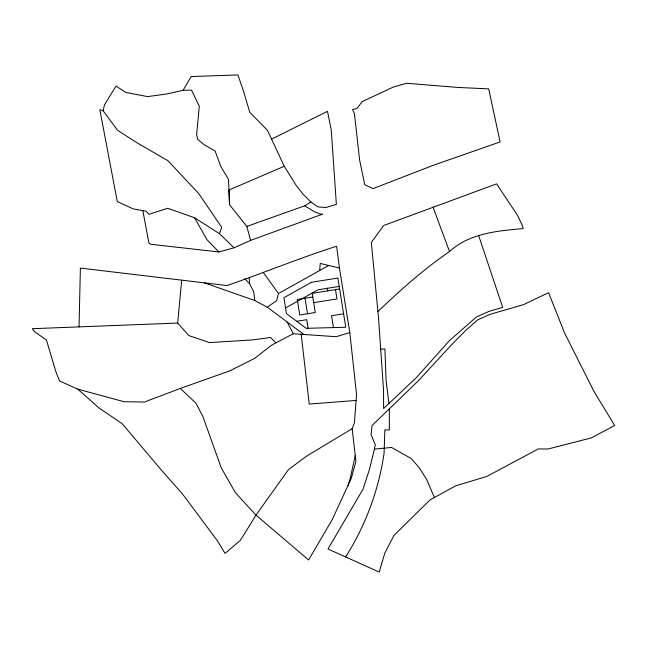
<?xml version="1.0" encoding="UTF-8"?>
<svg xmlns="http://www.w3.org/2000/svg" width="647" height="647" viewBox="0 0 647 647"><rect width="100%" height="100%" fill="white"/><g stroke="black" fill="none" stroke-linecap="round" stroke-linejoin="round"><path stroke-width="0.97" d="M79.047 326.881L80.39 268.084L226.984 285.553C263.652 272.905 299.577 258.048 336.618 246.248L339.457 268.084L349.792 332.598L356.546 394.411L354.435 422.839L352.186 428.694L355.89 461.376L351.305 478.343L332.113 519.8L308.587 559.978L256.002 515.117L235.346 492.618L221.282 467.894L202.899 416.571L196.001 403.218L180.278 388.459L144.459 402.03L124.062 401.714L77.769 389.122L59.581 380.978L55.917 371.871L46.438 340.007L34.453 331.596L32.35 328.692L177.674 323.071L188.787 335.575L209.45 342.595L252.726 339.893L270.559 337.475L275.808 342.87L293.309 333.739L336.125 336.699L349.792 332.598M319.691 270.519L320.208 263.41L339.457 268.084M177.674 323.071L181.678 280.151M355.235 455.553L350.391 477.777L348.013 485.452M374.459 449.091L375.252 444.732L371.071 434.558L372.074 425.516L418.512 380.614L451.525 344.827L466.196 329.994L477.793 319.804L489.957 314.369L523.528 304.624L548.583 292.695L564.467 332.76L593.906 391.306L614.65 425.443L591.374 437.89L547.928 449.034L538.377 448.889L486.827 476.459L455.925 485.727L430.085 499.864L393.91 535.465L384.755 553.266L379.182 572.061L327.972 548.996L362.991 489.229L369.437 469.487L374.459 449.091L391.581 447.457L411.314 458.61L418.884 467.328L426.478 479.103L434.412 497.503M234.06 247.785L219.422 233.68L221.703 227.315L198.758 193.615L167.945 160.707L137.164 142.89L117.6 130.354L103.099 110.71L104.474 104.927L115.983 86.067L125.785 92.448L147.653 96.613L166.78 93.969L183.101 90.313L191.536 90.119L199.3 106.213L196.639 134.608L197.715 139.348L204.282 144.839L215.103 150.953L220.845 166.594L228.528 179.437L229.548 204.678L246.83 226.458L250.615 240.385L234.06 247.785L218.88 251.966L150.8 244.267L148.875 242.843L142.833 210.631M328.725 265.48L278.485 293.528L276.714 300.54L267.284 307.179L254.724 300.499L204.484 282.868M183.101 90.313L191.172 76.556L237.886 74.939L242.989 89.577L249.742 112.166L267.526 130.435L284.251 166.271L296.261 185.519L302.586 193.631L310.851 202.01L317.96 206.886L325.886 207.525L336.367 204.339L331.248 129.829L327.495 111.357L271.457 139.194M345.603 556.938L346.501 555.595A265.739 265.739 0 0 0 373.23 498.837A266.24 266.24 0 0 0 384.1 453.005L384.852 429.891L389.348 429.948L389.316 408.839M377.921 311.539C400.485 290.018 423.696 269.209 449.536 251.586C469.326 233.252 497.494 230.858 523.099 228.593L522.663 226.248L517.665 215.572L496.572 183.861L383.614 225.528L371.329 242.496L378.519 317.806L383.558 390.376L383.59 408.516L416.547 377.395L449.463 340.589L476.338 317.046L489.043 311.361L502.687 307.39L478.756 235.815M246.83 226.458L304.729 205.778L310.851 202.01M352.186 428.694L307.131 455.787L288.433 469.601L256.002 515.117L240.449 540.253L225.083 553.403L217.408 540.787L182.729 494.276L161.871 470.668L122.097 423.599L99.258 408.2L77.769 389.122M275.808 342.87L271.109 345.514L254.716 358.349L229.645 370.909L180.278 388.459M285.553 307.923L318.033 289.791L339.206 286.403M284.251 166.271L228.957 190.024L229.548 204.678M250.615 240.385L322.457 214.173L320.839 214.214L314.321 211.731L304.729 205.778M339.61 288.942L312.202 293.342L315.275 312.509L299.755 315L297.264 299.48L312.784 296.989M313.698 302.65L336.974 298.922L335.486 289.605M296.722 321.292L306.718 319.691L308.093 328.272M343.597 313.779L331.547 315.712L333.456 327.584M356.101 400.444L309.25 404.051L301.195 334.281M380.695 349.194L384.908 348.951L386.065 380.234L388.936 403.469M103.099 110.71L99.824 109.658L117.301 201.573L133.371 208.941L146.149 211.221L148.988 214.327L167.727 208.277L194.601 217.772L219.422 233.68M267.284 307.179L303.872 334.467M218.88 251.966L206.935 239.633L194.601 217.772M244.857 278.776L249.637 283.855L253.713 291.765L254.724 300.499M263.394 272.613L278.485 293.528M287.131 321.98L293.309 333.739M432.997 207.097L449.536 251.586M327.164 288.327L327.568 290.875M305.028 298.235L307.511 313.755M249.224 277.903L249.637 283.855M362.247 101.611L356.885 108.502L352.51 109.586L354.419 113.581L359.643 160.173L364.746 184.702L373.036 188.633L433.336 165.252L500.115 141.936L488.711 88.882L458.133 87.458L406.567 83.277L393.287 87.054L362.247 101.611M311.555 282.262L283.912 297.701L286.467 313.641L306.152 328.32L345.749 327.245L337.863 278.048L311.555 282.262"/></g></svg>
